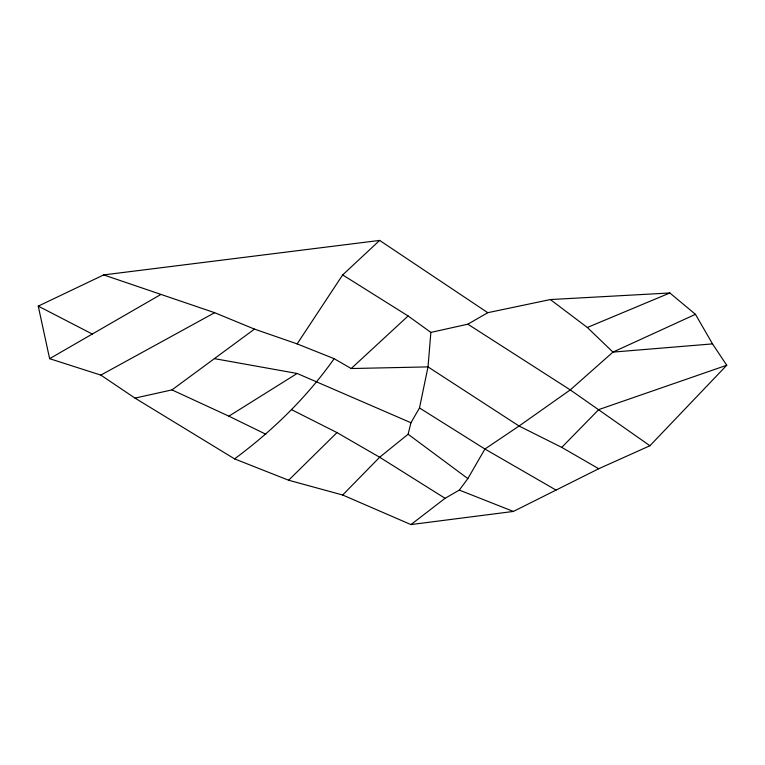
<?xml version="1.0" encoding="UTF-8"?>
<svg xmlns="http://www.w3.org/2000/svg" width="765" height="765" viewBox="0 0 765 765"><rect width="100%" height="100%" fill="white"/><g stroke="black" fill="none" stroke-linecap="round" stroke-linejoin="round"><path stroke-width="1.15" d="M103.686 274.912L214.64 312.694L254.477 329.113L297.145 343.896L342.672 274.912L408.108 315.974L430.867 332.402L428.018 366.894L419.488 407.955L410.948 422.739L408.108 434.243L379.65 457.241L342.672 495.012L288.615 480.229L234.559 458.876L134.984 398.106L100.837 375.108L49.629 358.68L38.25 306.124L103.686 274.912L379.65 240.42L487.764 312.694L550.36 299.555L669.853 292.976L695.452 314.329L712.521 343.896L726.75 365.249L649.934 445.737L598.727 468.735L513.372 511.441L410.948 524.58L342.672 495.012M410.948 524.58L445.087 498.302L459.316 490.088L467.855 478.594L484.924 449.026L519.062 426.029L570.269 389.892L612.947 352.11L695.452 314.329M598.727 468.735L561.74 447.382L519.062 426.029L428.018 366.894L351.202 368.539L334.133 358.68C306.88 397.351 272.522 430.781 234.559 458.876M561.74 447.382L598.727 409.6L726.75 365.249M288.615 480.229L336.983 432.598L379.65 457.241L445.087 498.302M342.672 274.912L379.65 240.42M351.202 368.539L408.108 315.974M134.984 398.106L171.962 389.892L254.477 329.113M171.962 389.892L228.869 416.17L297.145 373.463L410.948 422.739M49.629 358.68L160.583 294.621M430.867 332.402L467.855 324.188L487.764 312.694M100.837 375.108L214.64 312.694M550.36 299.555L587.338 327.477L669.853 292.976M712.521 343.896L612.947 352.11L587.338 327.477M214.64 358.68L297.145 373.463M459.316 490.088L513.372 511.441M297.145 343.896L334.133 358.68M228.869 416.17L265.857 434.243M291.455 409.6L336.983 432.598M38.25 306.124L92.307 334.047M556.05 490.088L484.924 449.026L419.488 407.955M467.855 324.188L570.269 389.892L649.934 445.737M408.108 434.243L467.855 478.594"/></g></svg>
